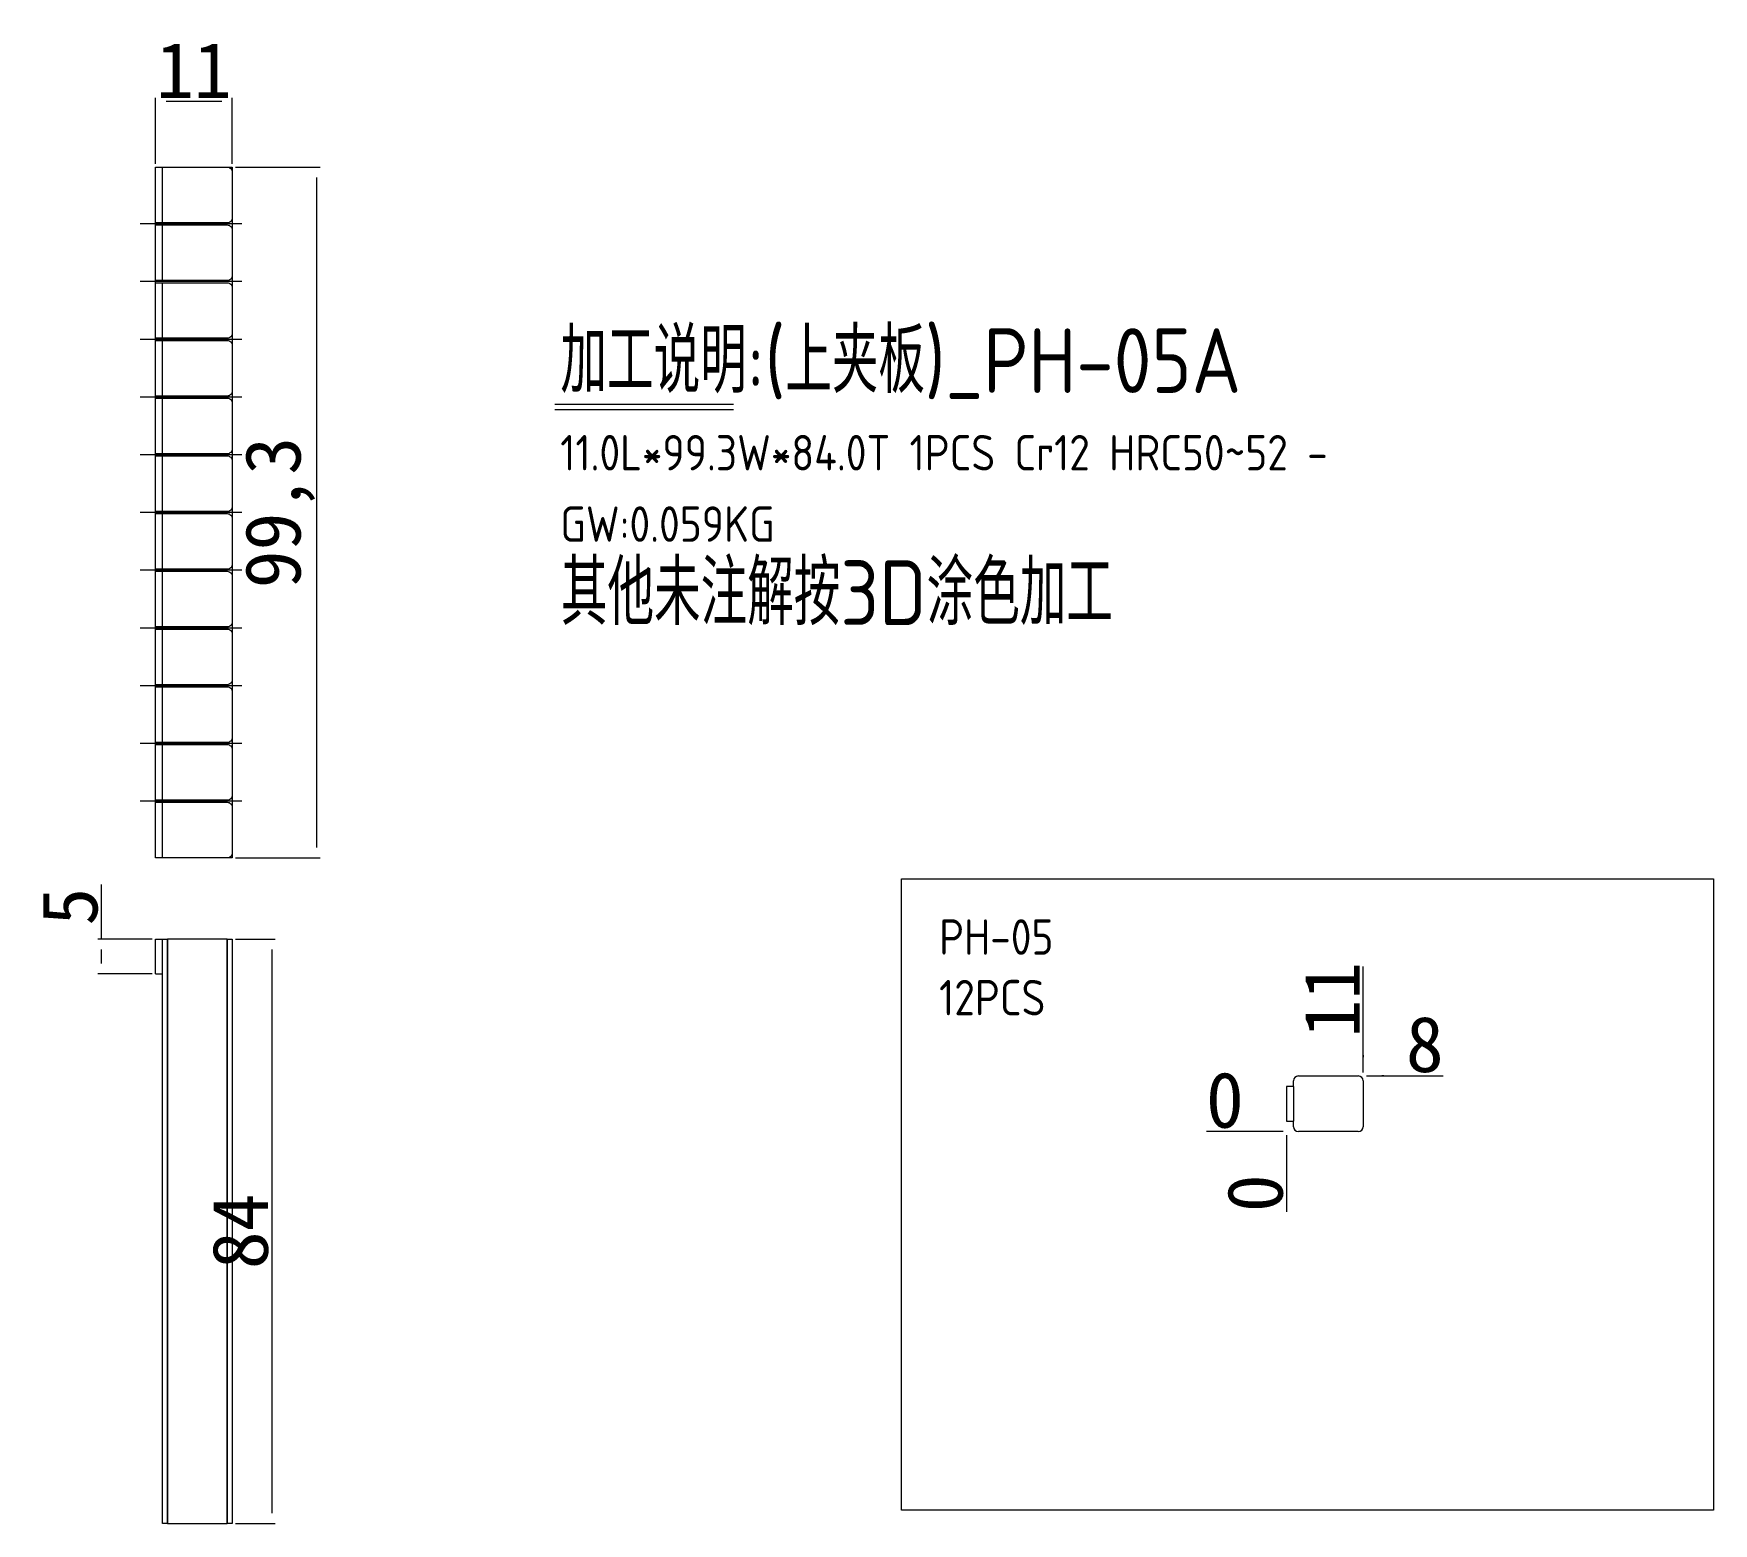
# Model space of a CAD drawing. Header units: millimetres. Extents: x 12515 to 12757, y 65616 to 65830.
import ezdxf

# ---------------------------------------------------------------- set-up
doc = ezdxf.new("R2010")
doc.units = ezdxf.units.MM
doc.linetypes.add('CENTER', pattern=[0])
doc.linetypes.add('DASHED', pattern=[0])
doc.layers.add('dim', color=4, linetype='Continuous')
doc.layers.add('dim_temp', color=161, linetype='Continuous', lineweight=9)
doc.layers.add('PH', color=7, linetype='Continuous', true_color=0xffffff)
doc.styles.add('_PUG_ERP', font='txt')
doc.styles.add('gbenor', font='gbenor.shx', dxfattribs={"bigfont": 'gbcbig'})
doc.dimstyles.new('_PUG_ERP', dxfattribs={"dimtxt": 8, "dimasz": 1.5, "dimexe": 0.5, "dimexo": 0.5, "dimgap": 0.5, "dimtad": 1, "dimtxsty": '_PUG_ERP', "dimblk": 'CLOSEDBLANK', "dimcen": 0, "dimclrd": 4, "dimclre": 4, "dimclrt": 3, "dimazin": 3, "dimtfac": 1, "dimtmove": 0, "dimatfit": 3, "dimldrblk": 'CLOSEDBLANK', "dimlwd": 9, "dimlwe": 9})

# ---------------------------------------------------------------- blocks, each defined once
blk = doc.blocks.new('*D1266')
at = {"layer": 'Defpoints', "color": 0}
for p in [(12706.45, 65680.08), (12712.15, 65680.08), (12695.45, 65672.08)]:
    blk.add_point(p, dxfattribs=at)
at = {"layer": 'dim_temp', "color": 4, "lineweight": 9}
for p, q in [((12706.95, 65680.08), (12709.45, 65680.08)), ((12709.45, 65680.08), (12709.15, 65680.08)), ((12709.15, 65680.08), (12717.98, 65680.08))]:
    blk.add_line(p, q, dxfattribs=at)
at = {"layer": 'dim_temp', "color": 3, "lineweight": 18, "insert": (12715.32, 65684.58), "char_height": 8, "attachment_point": 5, "style": '_PUG_ERP'}
blk.add_mtext('8', dxfattribs=at)
blk = doc.blocks.new('_ClosedBlank')
blk = doc.blocks.new('*D1267')
at = {"layer": 'Defpoints', "color": 0}
for p in [(12689.75, 65672.08), (12695.45, 65672.08), (12695.45, 65672.08)]:
    blk.add_point(p, dxfattribs=at)
at = {"layer": 'dim_temp', "color": 4, "lineweight": 9}
blk.add_line((12694.95, 65672.08), (12683.92, 65672.08), dxfattribs=at)
at = {"layer": 'dim_temp', "color": 3, "lineweight": 18, "insert": (12686.58, 65676.58), "char_height": 8, "attachment_point": 5, "style": '_PUG_ERP'}
blk.add_mtext('0', dxfattribs=at)
blk = doc.blocks.new('*D1268')
at = {"layer": 'Defpoints', "color": 0}
for p in [(12695.45, 65672.08), (12695.45, 65672.08), (12695.45, 65666.38)]:
    blk.add_point(p, dxfattribs=at)
at = {"layer": 'dim_temp', "color": 4, "lineweight": 9}
blk.add_line((12695.45, 65671.58), (12695.45, 65660.55), dxfattribs=at)
at = {"layer": 'dim_temp', "color": 3, "lineweight": 18, "insert": (12690.95, 65663.22), "char_height": 8, "attachment_point": 5, "rotation": 90, "style": '_PUG_ERP'}
blk.add_mtext('0', dxfattribs=at)
blk = doc.blocks.new('*D1269')
at = {"layer": 'Defpoints', "color": 0}
for p in [(12706.45, 65685.78), (12706.45, 65680.08), (12695.45, 65672.08)]:
    blk.add_point(p, dxfattribs=at)
at = {"layer": 'dim_temp', "color": 4, "lineweight": 9}
for p, q in [((12706.45, 65682.78), (12706.45, 65695.81)), ((12706.45, 65680.58), (12706.45, 65683.08)), ((12706.45, 65683.08), (12706.45, 65682.78))]:
    blk.add_line(p, q, dxfattribs=at)
at = {"layer": 'dim_temp', "color": 3, "lineweight": 18, "insert": (12701.95, 65691.04), "char_height": 8, "attachment_point": 5, "rotation": 90, "style": '_PUG_ERP'}
blk.add_mtext('11', dxfattribs=at)
blk = doc.blocks.new('*D1270')
at = {"layer": 'Defpoints', "color": 0}
for p in [(12532.86, 65820.19), (12532.86, 65810.73), (12543.86, 65810.73)]:
    blk.add_point(p, dxfattribs=at)
at = {"layer": 'dim_temp', "color": 4, "lineweight": 9}
for p, q in [((12532.86, 65811.23), (12532.86, 65820.69)), ((12542.36, 65820.19), (12534.36, 65820.19)), ((12543.86, 65811.23), (12543.86, 65820.69))]:
    blk.add_line(p, q, dxfattribs=at)
at = {"layer": 'dim_temp', "color": 3, "lineweight": 18, "insert": (12538.36, 65824.69), "char_height": 8, "attachment_point": 5, "style": '_PUG_ERP'}
blk.add_mtext('11', dxfattribs=at)
blk = doc.blocks.new('*D1271')
at = {"layer": 'Defpoints', "color": 0}
for p in [(12543.86, 65810.73), (12543.86, 65711.43), (12555.99, 65711.43)]:
    blk.add_point(p, dxfattribs=at)
at = {"layer": 'dim_temp', "color": 4, "lineweight": 9}
for p, q in [((12544.36, 65810.73), (12556.49, 65810.73)), ((12555.99, 65809.23), (12555.99, 65712.93)), ((12544.36, 65711.43), (12556.49, 65711.43))]:
    blk.add_line(p, q, dxfattribs=at)
at = {"layer": 'dim_temp', "color": 3, "lineweight": 18, "insert": (12550.73, 65761.08), "char_height": 8, "attachment_point": 5, "rotation": 90, "style": '_PUG_ERP'}
blk.add_mtext('99,3', dxfattribs=at)
blk = doc.blocks.new('*D1272')
at = {"layer": 'Defpoints', "color": 0}
for p in [(12543.86, 65699.75), (12543.86, 65615.75), (12549.56, 65615.75)]:
    blk.add_point(p, dxfattribs=at)
at = {"layer": 'dim_temp', "color": 4, "lineweight": 9}
for p, q in [((12544.36, 65699.75), (12550.06, 65699.75)), ((12549.56, 65698.25), (12549.56, 65617.25)), ((12544.36, 65615.75), (12550.06, 65615.75))]:
    blk.add_line(p, q, dxfattribs=at)
at = {"layer": 'dim_temp', "color": 3, "lineweight": 18, "insert": (12545.06, 65657.75), "char_height": 8, "attachment_point": 5, "rotation": 90, "style": '_PUG_ERP'}
blk.add_mtext('84', dxfattribs=at)
blk = doc.blocks.new('*D1273')
at = {"layer": 'Defpoints', "color": 0}
for p in [(12525.06, 65699.75), (12532.86, 65699.75), (12532.86, 65694.75)]:
    blk.add_point(p, dxfattribs=at)
at = {"layer": 'dim_temp', "color": 4, "lineweight": 9}
for p, q in [((12525.06, 65699.75), (12525.06, 65707.59)), ((12532.36, 65699.75), (12524.56, 65699.75)), ((12525.06, 65696.25), (12525.06, 65698.25)), ((12532.36, 65694.75), (12524.56, 65694.75))]:
    blk.add_line(p, q, dxfattribs=at)
at = {"layer": 'dim_temp', "color": 3, "lineweight": 18, "insert": (12520.56, 65704.42), "char_height": 8, "attachment_point": 5, "rotation": 90, "style": '_PUG_ERP'}
blk.add_mtext('5', dxfattribs=at)

msp = doc.modelspace()

# ---------------------------------------------------------------- linework, layer by layer
at = {"layer": 'dim', "color": 1, "lineweight": 18}
for p, q in [((12545.256, 65802.583), (12530.613, 65802.583)), ((12545.256, 65794.283), (12530.613, 65794.283)), ((12545.256, 65785.983), (12530.613, 65785.983)), ((12545.256, 65777.683), (12530.613, 65777.683)), ((12545.256, 65769.383), (12530.613, 65769.383)), ((12545.256, 65761.083), (12530.613, 65761.083)), ((12545.256, 65752.783), (12530.613, 65752.783)), ((12545.256, 65744.483), (12530.613, 65744.483)), ((12545.256, 65736.183), (12530.613, 65736.183)), ((12545.256, 65727.883), (12530.613, 65727.883)), ((12545.256, 65719.583), (12530.613, 65719.583))]:
    msp.add_line(p, q, dxfattribs=at)
at = {"layer": 'dim', "color": 8, "linetype": 'Continuous', "lineweight": 18}
for p, q in [((12590.266, 65776.682), (12615.934, 65776.682)), ((12590.266, 65775.91), (12615.934, 65775.91))]:
    msp.add_line(p, q, dxfattribs=at)
at = {"layer": 'dim', "lineweight": 18}
msp.add_lwpolyline([(12640.071, 65617.651), (12640.071, 65708.443), (12756.809, 65708.443), (12756.809, 65617.651)], close=True, dxfattribs=at)
at = {"layer": 'PH', "color": 21, "linetype": 'Continuous', "lineweight": 18}
for p, q in [((12532.86, 65699.755), (12533.86, 65699.755)), ((12532.86, 65694.755), (12532.86, 65699.755)), ((12533.86, 65699.755), (12534.56, 65699.755)), ((12533.86, 65615.755), (12533.86, 65699.755)), ((12543.16, 65699.755), (12534.56, 65699.755)), ((12543.16, 65699.755), (12543.86, 65699.755)), ((12543.86, 65699.755), (12543.86, 65615.755)), ((12532.86, 65694.755), (12533.86, 65694.755)), ((12696.45, 65678.583), (12696.45, 65679.383)), ((12697.15, 65680.083), (12705.75, 65680.083)), ((12706.45, 65679.383), (12706.45, 65672.783)), ((12696.45, 65678.583), (12695.45, 65678.583)), ((12695.45, 65678.583), (12695.45, 65673.583)), ((12695.45, 65673.583), (12696.45, 65673.583)), ((12696.45, 65672.783), (12696.45, 65673.583)), ((12705.75, 65672.083), (12697.15, 65672.083)), ((12534.56, 65615.755), (12533.86, 65615.755)), ((12534.56, 65615.755), (12543.16, 65615.755)), ((12543.86, 65615.755), (12543.16, 65615.755))]:
    msp.add_line(p, q, dxfattribs=at)
at = {"layer": 'PH', "color": 155, "linetype": 'DASHED', "lineweight": 13, "ltscale": 0.245597}
for p, q in [((12534.56, 65615.755), (12534.56, 65699.755)), ((12543.16, 65699.755), (12543.16, 65615.755))]:
    msp.add_line(p, q, dxfattribs=at)
at = {"layer": 'PH', "color": 155, "linetype": 'Continuous', "lineweight": 18}
for p, q in [((12534.56, 65699.755), (12534.56, 65615.755)), ((12543.16, 65615.755), (12543.16, 65699.755))]:
    msp.add_line(p, q, dxfattribs=at)
at = {"layer": 'PH', "color": 21, "linetype": 'DASHED', "lineweight": 13, "ltscale": 0.245597}
msp.add_line((12696.45, 65678.583), (12696.45, 65673.583), dxfattribs=at)
at = {"layer": 'PH', "color": 21, "lineweight": 18}
for points in [[(12532.86, 65802.733), (12532.86, 65810.733), (12543.16, 65810.733, -0.4142136), (12543.86, 65810.033), (12543.86, 65803.433, -0.4142136), (12543.16, 65802.733)], [(12532.86, 65794.433), (12532.86, 65802.433), (12543.16, 65802.433, -0.4142136), (12543.86, 65801.733), (12543.86, 65795.133, -0.4142136), (12543.16, 65794.433)], [(12532.86, 65786.133), (12532.86, 65794.133), (12543.16, 65794.133, -0.4142136), (12543.86, 65793.433), (12543.86, 65786.833, -0.4142136), (12543.16, 65786.133)], [(12532.86, 65777.833), (12532.86, 65785.833), (12543.16, 65785.833, -0.4142136), (12543.86, 65785.133), (12543.86, 65778.533, -0.4142136), (12543.16, 65777.833)], [(12532.86, 65769.533), (12532.86, 65777.533), (12543.16, 65777.533, -0.4142136), (12543.86, 65776.833), (12543.86, 65770.233, -0.4142136), (12543.16, 65769.533)], [(12532.86, 65761.233), (12532.86, 65769.233), (12543.16, 65769.233, -0.4142136), (12543.86, 65768.533), (12543.86, 65761.933, -0.4142136), (12543.16, 65761.233)], [(12532.86, 65752.933), (12532.86, 65760.933), (12543.16, 65760.933, -0.4142136), (12543.86, 65760.233), (12543.86, 65753.633, -0.4142136), (12543.16, 65752.933)], [(12532.86, 65744.633), (12532.86, 65752.633), (12543.16, 65752.633, -0.4142136), (12543.86, 65751.933), (12543.86, 65745.333, -0.4142136), (12543.16, 65744.633)], [(12532.86, 65736.333), (12532.86, 65744.333), (12543.16, 65744.333, -0.4142136), (12543.86, 65743.633), (12543.86, 65737.033, -0.4142136), (12543.16, 65736.333)], [(12532.86, 65728.033), (12532.86, 65736.033), (12543.16, 65736.033, -0.4142136), (12543.86, 65735.333), (12543.86, 65728.733, -0.4142136), (12543.16, 65728.033)], [(12532.86, 65719.733), (12532.86, 65727.733), (12543.16, 65727.733, -0.4142136), (12543.86, 65727.033), (12543.86, 65720.433, -0.4142136), (12543.16, 65719.733)], [(12532.86, 65711.433), (12532.86, 65719.433), (12543.16, 65719.433, -0.4142136), (12543.86, 65718.733), (12543.86, 65712.133, -0.4142136), (12543.16, 65711.433)]]:
    msp.add_lwpolyline(points, format="xyb", close=True, dxfattribs=at)
at = {"layer": 'PH', "color": 8, "linetype": 'CENTER', "lineweight": 18, "ltscale": 0.1}
msp.add_lwpolyline([(12532.86, 65711.433), (12532.86, 65810.733), (12543.86, 65810.733), (12543.86, 65711.433)], close=True, dxfattribs=at)
at = {"layer": 'PH', "color": 21, "lineweight": 18}
for points in [[(12533.86, 65802.733), (12533.86, 65810.733)], [(12533.86, 65794.433), (12533.86, 65802.433)], [(12533.86, 65786.133), (12533.86, 65794.133)], [(12533.86, 65777.833), (12533.86, 65785.833)], [(12533.86, 65769.533), (12533.86, 65777.533)], [(12533.86, 65761.233), (12533.86, 65769.233)], [(12533.86, 65752.933), (12533.86, 65760.933)], [(12533.86, 65744.633), (12533.86, 65752.633)], [(12533.86, 65736.333), (12533.86, 65744.333)], [(12533.86, 65728.033), (12533.86, 65736.033)], [(12533.86, 65719.733), (12533.86, 65727.733)], [(12533.86, 65711.433), (12533.86, 65719.433)]]:
    msp.add_lwpolyline(points, dxfattribs=at)
at = {"layer": 'PH', "color": 21, "linetype": 'Continuous', "lineweight": 18}
for centre, start, end in [((12697.15, 65679.383), 90, 180), ((12705.75, 65679.383), 0, 90), ((12697.15, 65672.783), 180, 270), ((12705.75, 65672.783), 270, 0)]:
    msp.add_arc(centre, 0.7, start, end, dxfattribs=at)

# ---------------------------------------------------------------- texts
at = {"layer": 'dim', "color": 4, "lineweight": 18, "style": 'gbenor'}
for s, height, p in [('加工说明:(上夹板)_PH-05A', 9.3, (12591.059, 65778.283)), ('11.0L*99.3W*84.0T 1PCS Cr12 HRC50~52 - ', 5.1, (12591.031, 65767.135)), ('GW:0.059KG ', 5.1, (12591.031, 65756.876)), ('PH-05', 5.1, (12645.498, 65697.509)), ('12PCS', 5.1, (12645.498, 65688.792))]:
    msp.add_text(s, height=height, dxfattribs=at).set_placement(p)
at = {"layer": 'dim', "color": 21, "lineweight": 18, "style": 'gbenor'}
msp.add_text('其他未注解按3D涂色加工', height=9.3, dxfattribs=at).set_placement((12591.127, 65744.913))

# ---------------------------------------------------------------- dimensions: what is measured, and where the dimension line sits
at = {"layer": 'dim_temp', "lineweight": 18}
dim = msp.add_linear_dim(base=(12532.86, 65820.192), p1=(12543.86, 65810.733), p2=(12532.86, 65810.733), dimstyle='_PUG_ERP', dxfattribs=at)
dim.commit()
dim.dimension.update_dxf_attribs({"geometry": '*D1270', "text_midpoint": (12538.36, 65824.692)})
for base, p1, p2, picture, middle in [((12555.993, 65711.433), (12543.86, 65810.733), (12543.86, 65711.433), '*D1271', (12550.731, 65761.083)), ((12525.065, 65699.755), (12532.86, 65694.755), (12532.86, 65699.755), '*D1273', (12520.565, 65704.421)), ((12549.56, 65615.755), (12543.86, 65699.755), (12543.86, 65615.755), '*D1272', (12545.06, 65657.755))]:
    dim = msp.add_linear_dim(base=base, p1=p1, p2=p2, angle=90, dimstyle='_PUG_ERP', dxfattribs=at)
    dim.commit()
    dim.dimension.update_dxf_attribs({"geometry": picture, "text_midpoint": middle})
for feature_location, offset, dtype, origin, picture, middle in [((12706.45, 65680.083), (0, 5.7), 1, (12695.45, 65672.083), '*D1269', (12701.95, 65691.044)), ((12706.45, 65680.083), (5.7, 0), 0, (12695.45, 65672.083), '*D1266', (12715.317, 65684.583)), ((12695.449869362, 65672.082532775), (-5.7, 0), 0, (12695.449869362, 65672.082532775), '*D1267', (12686.583202696, 65676.582532775)), ((12695.449869362, 65672.082532775), (0, -5.7), 1, (12695.449869362, 65672.082532775), '*D1268', (12690.949869362, 65663.215866109))]:
    dim = msp.add_ordinate_dim(feature_location=feature_location, offset=offset, dtype=dtype, origin=origin, dimstyle='_PUG_ERP', dxfattribs=at)
    dim.commit()
    dim.dimension.update_dxf_attribs({"geometry": picture, "text_midpoint": middle})

doc.saveas('drawing.dxf')
